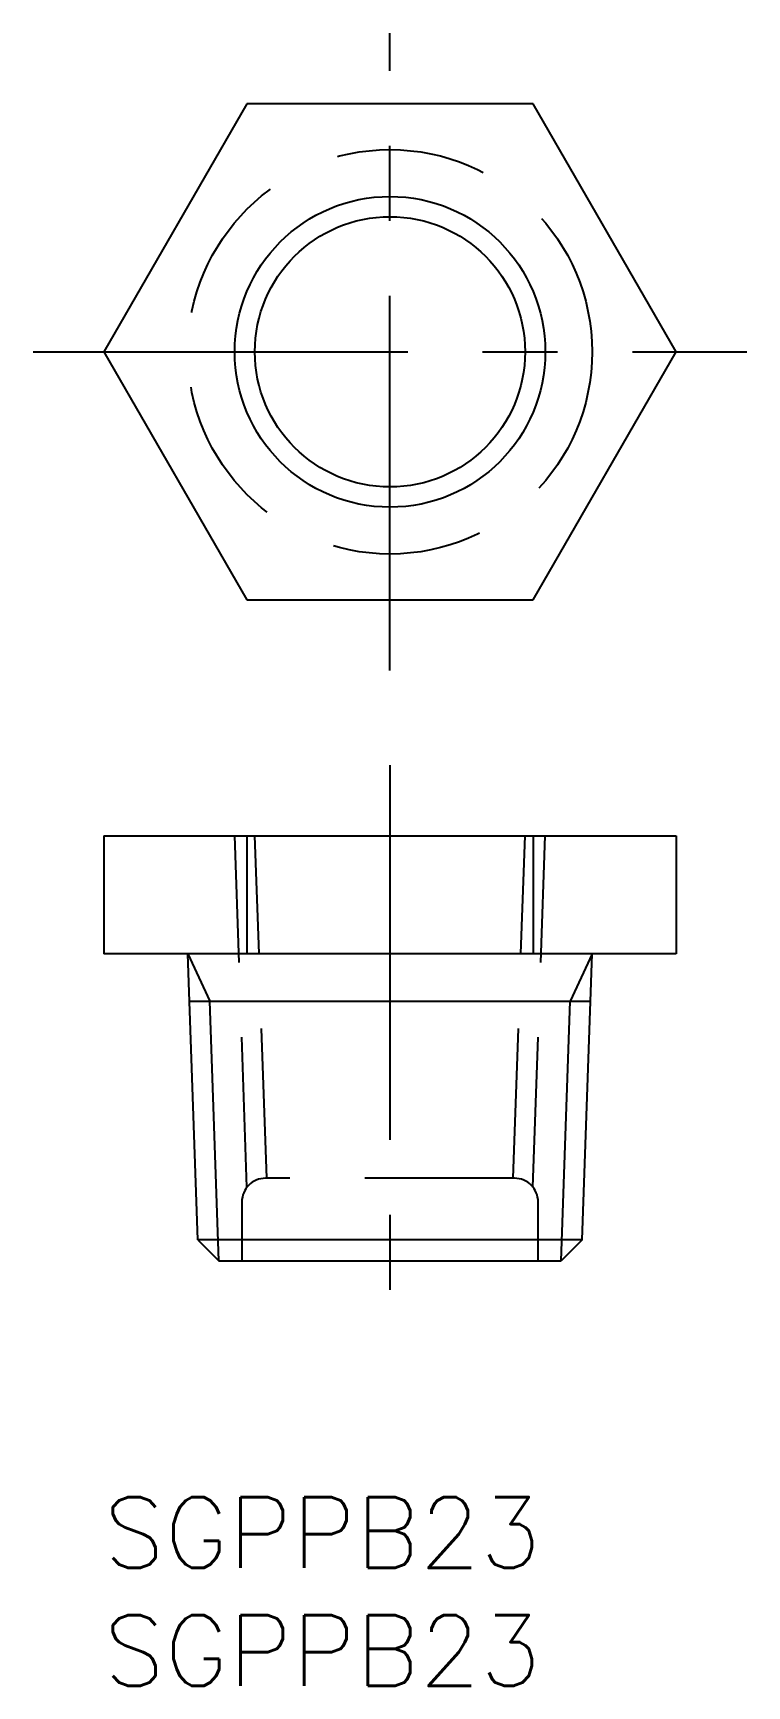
# Model space of a CAD drawing. Extents: x -3 to 27.2, y -8 to 62.
import ezdxf

# ---------------------------------------------------------------- set-up
doc = ezdxf.new("R2010")
doc.units = 0
doc.header["$LTSCALE"] = 0.5
doc.linetypes.add('CENTER', pattern=[50.8, 31.75, -6.35, 6.35, -6.35])
doc.linetypes.add('DASHED', pattern=[19.05, 12.7, -6.35])
for name, color, linetype in [('MSM_CENTER', 1, 'CENTER'), ('MSM_CONTINUOUS', 7, 'CONTINUOUS'), ('MSM_DASHED', 4, 'DASHED'), ('MSM_NARROW', 5, 'CONTINUOUS'), ('MSM_PART_NUMBER', 7, 'CONTINUOUS')]:
    doc.layers.add(name, color=color, linetype=linetype)
doc.styles.get("Standard").update_dxf_attribs({"font": 'txt.shx', "height": 3, "bigfont": 'bigfont.shx'})

# ---------------------------------------------------------------- blocks, each defined once
blk = doc.blocks.new('*U4')
at = {"layer": 'MSM_PART_NUMBER'}
blk.add_text('SGPPB23', height=3, dxfattribs=at).set_placement((0, -3))
blk = doc.blocks.new('*U5')
at = {"layer": 'MSM_PART_NUMBER'}
blk.add_text('SGPPB23', height=3, dxfattribs=at).set_placement((0, -8))

msp = doc.modelspace()

# ---------------------------------------------------------------- linework, layer by layer
at = {"layer": 'MSM_CENTER'}
for p, q in [((12.124, 35), (12.124, 62)), ((-3, 48.5), (27.249, 48.5)), ((12.124, 31), (12.124, 7))]:
    msp.add_line(p, q, dxfattribs=at)
at = {"layer": 'MSM_CONTINUOUS'}
for p, q in [((6.062, 59), (0, 48.5)), ((18.187, 59), (6.062, 59)), ((24.249, 48.5), (18.187, 59)), ((0, 48.5), (6.062, 38)), ((18.187, 38), (24.249, 48.5)), ((6.062, 38), (18.187, 38)), ((0, 28), (24.249, 28)), ((0, 28), (0, 23)), ((6.062, 28), (6.062, 23)), ((18.187, 28), (18.187, 23)), ((24.249, 28), (24.249, 23)), ((24.249, 23), (0, 23)), ((3.984, 10.887), (3.561, 23)), ((20.265, 10.887), (20.688, 23)), ((3.631, 21), (20.618, 21)), ((20.265, 10.887), (3.984, 10.887)), ((3.984, 10.887), (4.871, 10)), ((20.265, 10.887), (19.378, 10)), ((4.871, 10), (19.378, 10))]:
    msp.add_line(p, q, dxfattribs=at)
msp.add_circle((12.124, 48.5), 5.723, dxfattribs=at)
at = {"layer": 'MSM_DASHED'}
for p, q in [((6.065, 13.123), (5.546, 28)), ((6.908, 13.5), (6.402, 28)), ((17.341, 13.5), (17.847, 28)), ((18.183, 13.123), (18.703, 28)), ((17.401, 13.5), (6.848, 13.5)), ((5.848, 12.5), (5.848, 10)), ((18.401, 10), (18.401, 12.5))]:
    msp.add_line(p, q, dxfattribs=at)
msp.add_circle((12.124, 48.5), 8.563, dxfattribs=at)
for centre, start, end in [((6.848, 12.5), 90, 180), ((17.401, 12.5), 0, 90)]:
    msp.add_arc(centre, 1, start, end, dxfattribs=at)
at = {"layer": 'MSM_NARROW'}
for p, q in [((3.561, 23), (4.487, 21)), ((20.688, 23), (19.762, 21)), ((4.871, 10), (4.487, 21)), ((19.378, 10), (19.762, 21))]:
    msp.add_line(p, q, dxfattribs=at)
msp.add_circle((12.124, 48.5), 6.579, dxfattribs=at)

# ---------------------------------------------------------------- block references
at = {"layer": 'MSM_CONTINUOUS'}
for name in ['*U4', '*U5']:
    msp.add_blockref(name, (0, 0), dxfattribs=at)

doc.saveas('drawing.dxf')
